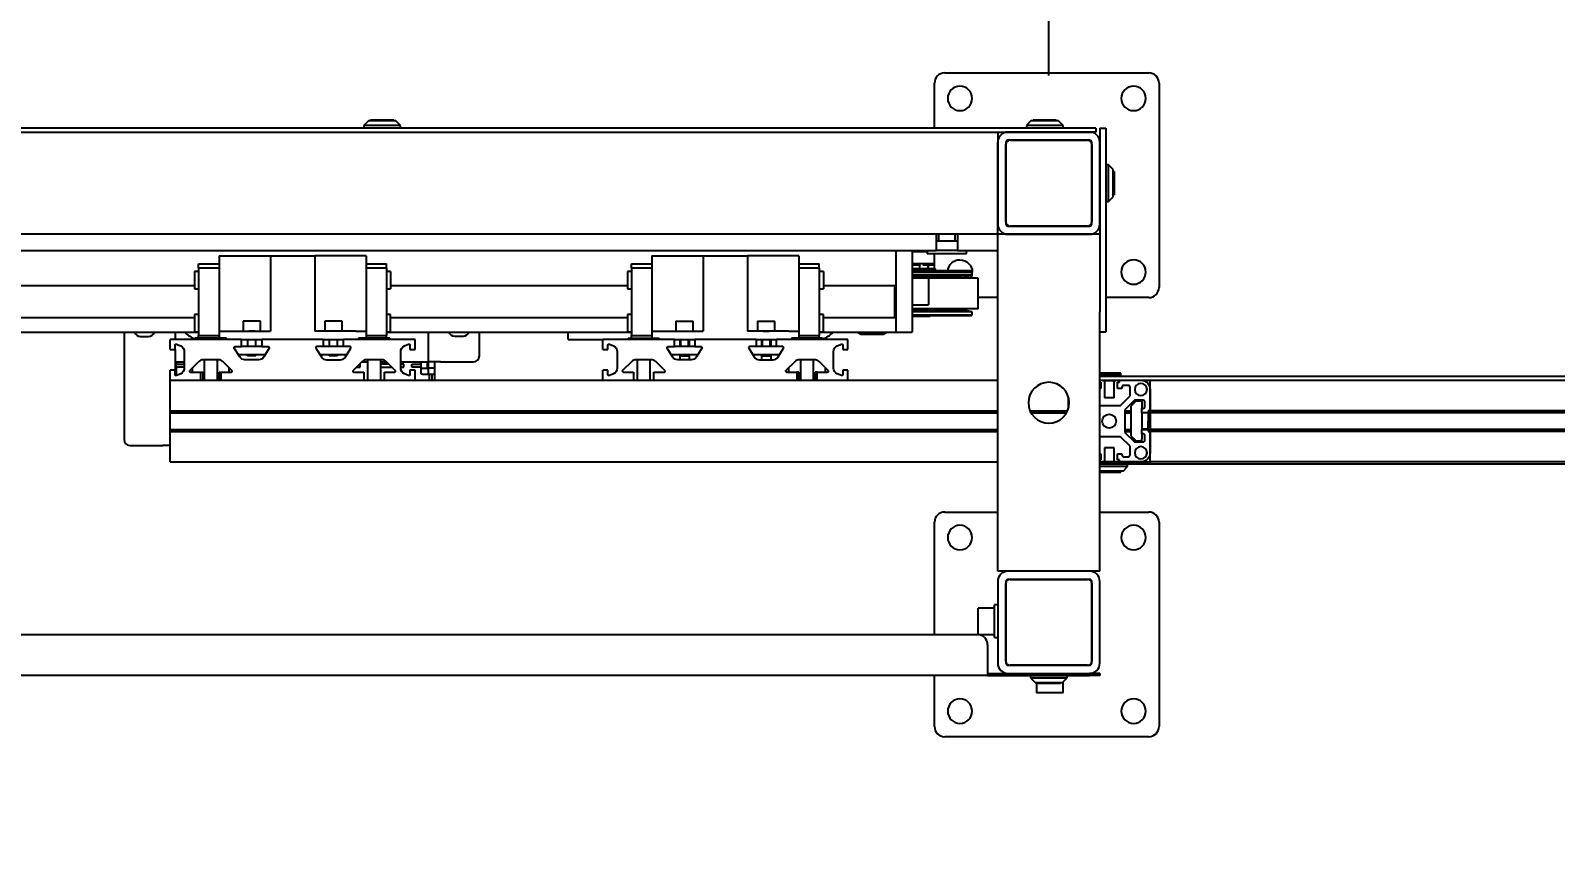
# Model space of a CAD drawing. Header units: millimetres. Extents: x 10462777 to 22643323, y 453826 to 1389191.
# Drawn here: x 11267773 to 11268496, y 585354 to 585741 of the extents above; entities that cross this region are included whole.
import ezdxf

# ---------------------------------------------------------------- set-up
doc = ezdxf.new("R2010")
doc.units = ezdxf.units.MM
doc.header["$LTSCALE"] = 200
doc.header["$MEASUREMENT"] = 0
doc.header["$PDMODE"] = 35
doc.header["$PDSIZE"] = -5
doc.linetypes.add('CENTER', pattern=[2, 1.25, -0.25, 0.25, -0.25])
doc.linetypes.add('HIDDEN_KS1', pattern=[0.26, 0.18, -0.08])
doc.layers.get('DEFPOINTS').update_dxf_attribs({"linetype": 'CONTINUOUS'})
doc.layers.add('1', color=1, linetype='CENTER')
doc.layers.add('3', color=3, linetype='HIDDEN_KS1')
doc.layers.add('LAYOUT', color=8, linetype='CONTINUOUS', lineweight=25)
doc.styles.add('iso-1', font='isocp.shx')
doc.styles.get("Standard").update_dxf_attribs({"font": 'SYMBOL'})
doc.dimstyles.get("Standard").update_dxf_attribs({"dimtxt": 1, "dimasz": 0.18, "dimexe": 0.18, "dimexo": 0.0625, "dimgap": 0.5, "dimtad": 1, "dimzin": 0, "dimdsep": 46, "dimtxsty": 'Standard', "dimcen": 0.09, "dimadec": 0, "dimazin": 0, "dimtfac": 1, "dimtofl": 0, "dimtmove": 2, "dimatfit": 3, "dimfxl": 1, "dimtolj": 1, "dimtzin": 0, "dimarcsym": 0})

# ---------------------------------------------------------------- blocks, each defined once
blk = doc.blocks.new('*D402')
at = {"layer": '1', "color": 152, "linetype": 'Continuous', "lineweight": -2, "transparency": 16777216}
for p, q in [((11266367.48, 585729.3), (11266367.48, 586115.66)), ((11268255.86, 585719.6), (11268255.86, 586115.66))]:
    blk.add_line(p, q, dxfattribs=at)
at = {"layer": '1', "color": 27, "linetype": 'Continuous', "lineweight": -2, "transparency": 16777216}
blk.add_line((11266398.22, 586084.92), (11268225.11, 586084.92), dxfattribs=at)
at = {"layer": '1', "color": 27, "linetype": 'Continuous', "transparency": 16777216}
for points in [[(11266398.22, 586090.04), (11266398.22, 586079.79), (11266367.48, 586084.92)], [(11268225.11, 586090.04), (11268225.11, 586079.79), (11268255.86, 586084.92)]]:
    blk.add_solid(points, dxfattribs=at)
at = {"layer": 'DEFPOINTS', "color": 0, "linetype": 'Continuous', "transparency": 16777216}
for p in [(11268255.86, 586084.92), (11266367.48, 585713.93), (11268255.86, 585704.23)]:
    blk.add_point(p, dxfattribs=at)
at = {"layer": '1', "color": 23, "linetype": 'Continuous', "lineweight": -3, "transparency": 16777216, "insert": (11267311.67, 586118.81), "char_height": 33.894, "attachment_point": 5, "style": 'iso-1'}
blk.add_mtext('\\A1;\\C23;1950', dxfattribs=at)
blk = doc.blocks.new('*D403')
at = {"layer": '1', "color": 152, "linetype": 'Continuous', "lineweight": -2, "transparency": 16777216}
for p, q in [((11267625.43, 585751.56), (11267625.43, 585956.41)), ((11268255.86, 585719.6), (11268255.86, 585956.41))]:
    blk.add_line(p, q, dxfattribs=at)
at = {"layer": '1', "color": 27, "linetype": 'Continuous', "lineweight": -2, "transparency": 16777216}
blk.add_line((11267656.18, 585925.66), (11268225.11, 585925.66), dxfattribs=at)
at = {"layer": '1', "color": 27, "linetype": 'Continuous', "transparency": 16777216}
for points in [[(11267656.18, 585930.79), (11267656.18, 585920.54), (11267625.43, 585925.66)], [(11268225.11, 585930.79), (11268225.11, 585920.54), (11268255.86, 585925.66)]]:
    blk.add_solid(points, dxfattribs=at)
at = {"layer": 'DEFPOINTS', "color": 0, "linetype": 'Continuous', "transparency": 16777216}
for p in [(11268255.86, 585925.66), (11267625.43, 585736.18), (11268255.86, 585704.23)]:
    blk.add_point(p, dxfattribs=at)
at = {"layer": '1', "color": 23, "linetype": 'Continuous', "lineweight": -3, "transparency": 16777216, "insert": (11267940.64, 585959.56), "char_height": 33.894, "attachment_point": 5, "style": 'iso-1'}
blk.add_mtext('\\A1;\\C23;651', dxfattribs=at)
blk = doc.blocks.new('*D404')
at = {"layer": '1', "color": 152, "linetype": 'Continuous', "lineweight": -2, "transparency": 16777216}
for p, q in [((11268255.86, 585719.6), (11268255.86, 586115.66)), ((11269490.57, 585081.9), (11269490.57, 586115.66))]:
    blk.add_line(p, q, dxfattribs=at)
at = {"layer": '1', "color": 27, "linetype": 'Continuous', "lineweight": -2, "transparency": 16777216}
blk.add_line((11268286.6, 586084.92), (11269459.82, 586084.92), dxfattribs=at)
at = {"layer": '1', "color": 27, "linetype": 'Continuous', "transparency": 16777216}
for points in [[(11268286.6, 586090.04), (11268286.6, 586079.79), (11268255.86, 586084.92)], [(11269459.82, 586090.04), (11269459.82, 586079.79), (11269490.57, 586084.92)]]:
    blk.add_solid(points, dxfattribs=at)
at = {"layer": 'DEFPOINTS', "color": 0, "linetype": 'Continuous', "transparency": 16777216}
for p in [(11269490.57, 586084.92), (11268255.86, 585704.23), (11269490.57, 585066.53)]:
    blk.add_point(p, dxfattribs=at)
at = {"layer": '1', "color": 23, "linetype": 'Continuous', "lineweight": -3, "transparency": 16777216, "insert": (11268873.21, 586118.81), "char_height": 33.894, "attachment_point": 5, "style": 'iso-1'}
blk.add_mtext('\\A1;\\C23;1275', dxfattribs=at)
blk = doc.blocks.new('r710ic')
at = {"layer": 'LAYOUT', "color": 3}
blk.add_circle((272041.37, 104232.63), 2050.12, dxfattribs=at)

msp = doc.modelspace()

# ---------------------------------------------------------------- linework, layer by layer
at = {"layer": '3', "color": 252, "linetype": 'Continuous'}
for p, q in [((11268206.46934, 585720.80918), (11268303.30941, 585720.80918)), ((11268201.62733, 585694.66236), (11268201.62733, 585715.96717)), ((11268308.15141, 585715.96717), (11268308.15141, 585619.1271)), ((11268276.19419, 585694.66236), (11267627.36569, 585694.66236)), ((11268278.13099, 585694.66236), (11268276.19419, 585694.66236)), ((11268278.13099, 585694.66236), (11268278.13099, 585692.72555)), ((11268280.06779, 585694.66236), (11268282.97299, 585694.66236)), ((11268280.06779, 585694.66236), (11268280.06779, 585684.97835)), ((11268282.97299, 585694.66236), (11268282.97299, 585684.97835)), ((11267627.36569, 585692.72555), (11268276.19419, 585692.72555)), ((11268231.64776, 585692.72555), (11268231.64776, 585687.88355)), ((11268231.64776, 585687.88355), (11268231.64776, 585649.14752)), ((11268231.64776, 585649.14752), (11268231.64776, 585687.88355)), ((11268235.52136, 585687.88355), (11268235.52136, 585649.14752)), ((11268275.22579, 585692.72555), (11268236.48976, 585692.72555)), ((11268275.22579, 585688.85195), (11268236.48976, 585688.85195)), ((11268237.45816, 585688.85195), (11268274.25739, 585688.85195)), ((11268278.13099, 585692.72555), (11268276.19419, 585692.72555)), ((11268276.19419, 585649.14752), (11268276.19419, 585687.88355)), ((11268280.06779, 585649.14752), (11268280.06779, 585687.88355)), ((11268235.52136, 585650.11592), (11268235.52136, 585686.91515)), ((11268276.19419, 585686.91515), (11268276.19419, 585650.11592)), ((11268280.06779, 585684.97835), (11268280.06779, 585607.50629)), ((11268282.97299, 585684.97835), (11268282.97299, 585607.50629)), ((11268231.64776, 585644.30552), (11266391.68634, 585644.30552)), ((11268202.35363, 585644.30552), (11268202.35363, 585636.55831)), ((11268212.52184, 585644.30552), (11268212.52184, 585636.55831)), ((11268231.64776, 585644.30552), (11268231.64776, 585649.14752)), ((11268231.64776, 585484.51939), (11268231.64776, 585644.30552)), ((11268236.48976, 585644.30552), (11268231.64776, 585644.30552)), ((11268236.48976, 585648.17912), (11268275.22579, 585648.17912)), ((11268236.48976, 585644.30552), (11268275.22579, 585644.30552)), ((11268275.22579, 585644.30552), (11268236.48976, 585644.30552)), ((11268274.25739, 585648.17912), (11268237.45816, 585648.17912)), ((11268280.06779, 585644.30552), (11268275.22579, 585644.30552)), ((11267583.06136, 585636.55831), (11268202.35363, 585636.55831)), ((11268183.22772, 585636.55831), (11268183.22772, 585619.34801)), ((11268183.22772, 585636.55831), (11268183.22772, 585619.84949)), ((11268190.97492, 585636.55831), (11268190.97492, 585597.82228)), ((11268212.52184, 585636.55831), (11268231.64793, 585636.55831)), ((11268190.97489, 585629.77951), (11268194.5917, 585629.77951)), ((11268190.97507, 585636.07411), (11268196.24909, 585636.07411)), ((11268196.24909, 585630.26371), (11268190.97507, 585630.26371)), ((11268194.59086, 585629.77951), (11268194.59086, 585627.8427)), ((11268196.06442, 585629.77951), (11268201.14313, 585629.77951)), ((11268196.24909, 585636.07411), (11268198.13214, 585636.07411)), ((11268201.62733, 585630.26371), (11268196.24909, 585630.26371)), ((11268198.68936, 585627.8427), (11268198.68936, 585629.77951)), ((11268198.72213, 585627.8427), (11268198.72213, 585629.77951)), ((11268201.14313, 585629.77951), (11268201.62733, 585630.26371)), ((11268201.62733, 585630.26371), (11268201.62733, 585635.01852)), ((11268201.62733, 585627.84422), (11268201.62733, 585630.26522)), ((11268219.05855, 585626.8743), (11268190.9753, 585626.8743)), ((11268202.11153, 585627.8427), (11268190.97537, 585627.8427)), ((11268190.97594, 585626.3901), (11268219.54275, 585626.3901)), ((11268219.54275, 585624.9375), (11268190.97594, 585624.9375)), ((11268214.70074, 585623.9691), (11268190.9761, 585623.9691)), ((11268222.35109, 585623.4849), (11268198.72339, 585623.4849)), ((11268202.11153, 585626.87422), (11268202.11153, 585627.8427)), ((11268214.70074, 585623.9691), (11268219.54275, 585624.9375)), ((11268214.70074, 585623.48466), (11268214.70074, 585623.9691)), ((11268219.54275, 585626.3901), (11268219.05855, 585626.8743)), ((11268219.54275, 585624.9375), (11268219.54275, 585626.3901)), ((11268222.35109, 585608.95889), (11268222.35109, 585623.4849)), ((11267850.65469, 585619.84949), (11266633.78653, 585619.84949)), ((11268055.95565, 585619.84949), (11267943.62116, 585619.84949)), ((11268183.22772, 585619.84949), (11268148.92212, 585619.84949)), ((11268182.74352, 585619.84945), (11268182.74352, 585604.84713)), ((11268183.22772, 585619.6113), (11268182.98952, 585619.84949)), ((11268183.22772, 585619.3482), (11268183.22772, 585605.34838)), ((11268222.35109, 585608.95889), (11268190.97498, 585608.95889)), ((11268214.70074, 585608.47469), (11268190.9761, 585608.47469)), ((11268214.70074, 585608.47469), (11268214.70074, 585608.95889)), ((11268219.54275, 585607.50629), (11268214.70074, 585608.47469)), ((11268231.64776, 585614.28509), (11268222.35111, 585614.28509)), ((11268303.30941, 585614.28509), (11268282.97148, 585614.28509)), ((11266633.78653, 585604.84709), (11267850.65469, 585604.84709)), ((11267943.62116, 585604.84709), (11268055.95565, 585604.84709)), ((11268148.92212, 585604.84709), (11268183.22772, 585604.84709)), ((11268183.22772, 585605.08529), (11268182.98952, 585604.84709)), ((11268183.22772, 585605.34857), (11268183.22772, 585597.82228)), ((11268183.22772, 585604.84709), (11268183.22772, 585597.82228)), ((11268219.05855, 585605.56949), (11268190.9753, 585605.56949)), ((11268219.54275, 585607.50629), (11268190.97594, 585607.50629)), ((11268190.97594, 585606.05369), (11268219.54275, 585606.05369)), ((11268219.05855, 585605.56949), (11268219.54275, 585606.05369)), ((11268219.54275, 585606.05369), (11268219.54275, 585607.50629)), ((11268280.06779, 585597.82228), (11268280.06779, 585607.50629)), ((11268282.97299, 585607.50629), (11268282.97299, 585597.82228)), ((11266633.78653, 585597.82228), (11267852.59149, 585597.82228)), ((11267839.05196, 585589.59087), (11267839.05196, 585594.43288)), ((11267872.94599, 585594.43288), (11267839.05196, 585594.43288)), ((11267872.94599, 585591.04348), (11267872.94599, 585594.43288)), ((11267911.68202, 585594.43288), (11267882.63, 585594.43288)), ((11267882.63, 585594.43288), (11267882.63, 585591.04348)), ((11267911.68202, 585594.43288), (11267911.68202, 585591.04348)), ((11267955.26005, 585594.43288), (11267921.36602, 585594.43288)), ((11267921.36602, 585591.04348), (11267921.36602, 585594.43288)), ((11267941.68436, 585597.82228), (11268057.89245, 585597.82228)), ((11267955.26005, 585589.59087), (11267955.26005, 585594.43288)), ((11268027.89011, 585594.43289), (11268027.89011, 585597.82229)), ((11268027.89011, 585594.43289), (11268044.35292, 585594.43289)), ((11268044.35292, 585589.59087), (11268044.35292, 585594.43288)), ((11268078.24695, 585594.43288), (11268044.35292, 585594.43288)), ((11268078.24695, 585591.04348), (11268078.24695, 585594.43288)), ((11268116.98298, 585594.43288), (11268087.93095, 585594.43288)), ((11268087.93095, 585594.43288), (11268087.93095, 585591.04348)), ((11268116.98298, 585594.43288), (11268116.98298, 585591.04348)), ((11268160.56101, 585594.43288), (11268126.66698, 585594.43288)), ((11268126.66698, 585591.04348), (11268126.66698, 585594.43288)), ((11268146.98532, 585597.82228), (11268183.22772, 585597.82228)), ((11268160.56101, 585589.59087), (11268160.56101, 585594.43288)), ((11268165.08753, 585597.82231), (11268166.76491, 585596.85388)), ((11268166.76491, 585597.82308), (11268166.76491, 585596.85388)), ((11268166.76491, 585596.85388), (11268177.41731, 585596.85388)), ((11268177.41731, 585596.85388), (11268179.09469, 585597.82231)), ((11268177.41731, 585596.85388), (11268177.41731, 585597.82186)), ((11268183.22772, 585597.82228), (11268190.97492, 585597.82228)), ((11268280.06779, 585484.51939), (11268280.06779, 585599.1185)), ((11268282.97299, 585597.82228), (11268280.06779, 585597.82228)), ((11267839.05196, 585589.59087), (11267841.47296, 585589.59087)), ((11267841.47296, 585589.59087), (11267841.47296, 585591.75101)), ((11267842.15382, 585592.19348), (11267844.10548, 585591.32607)), ((11267845.83077, 585588.67126), (11267845.83077, 585580.82648)), ((11267872.09516, 585586.13146), (11267869.52652, 585590.30551)), ((11267869.93889, 585591.04348), (11267872.94599, 585591.04348)), ((11267884.11961, 585587.16987), (11267871.45638, 585587.16987)), ((11267882.62978, 585591.04348), (11267872.9462, 585591.04348)), ((11267882.63, 585591.04348), (11267885.63709, 585591.04348)), ((11267886.04946, 585590.30551), (11267883.48082, 585586.13146)), ((11267908.26255, 585590.30551), (11267910.83119, 585586.13146)), ((11267911.68202, 585591.04348), (11267908.67492, 585591.04348)), ((11267922.85564, 585587.16987), (11267910.19241, 585587.16987)), ((11267921.36581, 585591.04348), (11267911.68223, 585591.04348)), ((11267924.37312, 585591.04348), (11267921.36602, 585591.04348)), ((11267922.21685, 585586.13146), (11267924.78549, 585590.30551)), ((11267948.48125, 585580.82648), (11267948.48125, 585588.67126)), ((11267950.20653, 585591.32607), (11267952.1582, 585592.19348)), ((11267952.83905, 585591.75101), (11267952.83905, 585589.59087)), ((11267952.83905, 585589.59087), (11267955.26005, 585589.59087)), ((11268044.35292, 585589.59087), (11268046.77392, 585589.59087)), ((11268046.77392, 585589.59087), (11268046.77392, 585591.75101)), ((11268047.45477, 585592.19348), (11268049.40644, 585591.32607)), ((11268051.13172, 585588.67126), (11268051.13172, 585580.82648)), ((11268077.39612, 585586.13146), (11268074.82748, 585590.30551)), ((11268075.23985, 585591.04348), (11268078.24695, 585591.04348)), ((11268089.42056, 585587.16987), (11268076.75733, 585587.16987)), ((11268087.93074, 585591.04348), (11268078.24716, 585591.04348)), ((11268087.93095, 585591.04348), (11268090.93805, 585591.04348)), ((11268091.35042, 585590.30551), (11268088.78178, 585586.13146)), ((11268113.56351, 585590.30551), (11268116.13215, 585586.13146)), ((11268116.98298, 585591.04348), (11268113.97588, 585591.04348)), ((11268128.15659, 585587.16987), (11268115.49336, 585587.16987)), ((11268126.66677, 585591.04348), (11268116.98319, 585591.04348)), ((11268129.67408, 585591.04348), (11268126.66698, 585591.04348)), ((11268127.51781, 585586.13146), (11268130.08645, 585590.30551)), ((11268153.7822, 585580.82648), (11268153.7822, 585588.67126)), ((11268155.50749, 585591.32607), (11268157.45915, 585592.19348)), ((11268158.14001, 585591.75101), (11268158.14001, 585589.59087)), ((11268158.14001, 585589.59087), (11268160.56101, 585589.59087)), ((11267841.47296, 585579.90687), (11267839.05196, 585579.90687)), ((11267839.05196, 585575.06486), (11267839.05196, 585579.90687)), ((11267841.47296, 585577.74673), (11267841.47296, 585579.90687)), ((11267852.73455, 585583.9381), (11267848.40041, 585579.77174)), ((11267848.73597, 585578.93847), (11267853.57797, 585578.93847)), ((11267849.70437, 585578.93847), (11267849.70437, 585581.02519)), ((11267853.5779, 585578.93847), (11267854.54637, 585578.93847)), ((11267853.57797, 585578.93847), (11267853.57797, 585575.06486)), ((11267854.54637, 585578.93847), (11267854.54637, 585575.35538)), ((11267862.09206, 585584.74887), (11267854.7479, 585584.74887)), ((11267862.29358, 585575.35538), (11267862.29358, 585578.93847)), ((11267862.29358, 585578.93847), (11267863.26198, 585578.93847)), ((11267863.26198, 585575.06486), (11267863.26198, 585578.93847)), ((11267863.26198, 585578.93847), (11267868.10398, 585578.93847)), ((11267868.43954, 585579.77174), (11267864.10541, 585583.9381)), ((11267867.13558, 585578.93847), (11267867.13558, 585581.02519)), ((11267881.00658, 585584.74887), (11267874.5694, 585584.74887)), ((11267913.30543, 585584.74887), (11267919.74261, 585584.74887)), ((11267930.20661, 585583.9381), (11267925.87247, 585579.77174)), ((11267926.20803, 585578.93847), (11267931.05003, 585578.93847)), ((11267931.05003, 585578.93847), (11267931.05003, 585575.06486)), ((11267939.56412, 585584.74887), (11267932.21996, 585584.74887)), ((11267940.73404, 585578.93847), (11267945.57604, 585578.93847)), ((11267940.73404, 585575.06486), (11267940.73404, 585578.93847)), ((11267945.9116, 585579.77174), (11267941.57747, 585583.9381)), ((11267955.26005, 585579.90687), (11267952.83905, 585579.90687)), ((11267952.83905, 585579.90687), (11267952.83905, 585577.74673)), ((11267955.26005, 585575.06486), (11267955.26005, 585579.90687)), ((11268046.77392, 585579.90687), (11268044.35292, 585579.90687)), ((11268044.35292, 585575.06486), (11268044.35292, 585579.90687)), ((11268046.77392, 585577.74673), (11268046.77392, 585579.90687)), ((11268058.03551, 585583.9381), (11268053.70137, 585579.77174)), ((11268054.03693, 585578.93847), (11268058.87893, 585578.93847)), ((11268058.87893, 585578.93847), (11268058.87893, 585575.06486)), ((11268067.39301, 585584.74887), (11268060.04885, 585584.74887)), ((11268068.56294, 585575.06486), (11268068.56294, 585578.93847)), ((11268068.56294, 585578.93847), (11268073.40494, 585578.93847)), ((11268073.7405, 585579.77174), (11268069.40636, 585583.9381)), ((11268086.30754, 585584.74887), (11268079.87036, 585584.74887)), ((11268118.60639, 585584.74887), (11268125.04357, 585584.74887)), ((11268135.50756, 585583.9381), (11268131.17343, 585579.77174)), ((11268131.50899, 585578.93847), (11268136.35099, 585578.93847)), ((11268132.47739, 585578.93847), (11268132.47739, 585581.02519)), ((11268136.35099, 585578.93847), (11268136.35099, 585575.06486)), ((11268137.31939, 585578.93847), (11268136.35099, 585578.93847)), ((11268137.31939, 585575.35538), (11268137.31939, 585578.93847)), ((11268144.86507, 585584.74887), (11268137.52091, 585584.74887)), ((11268145.0666, 585578.93847), (11268145.0666, 585575.35538)), ((11268146.03507, 585578.93847), (11268145.0666, 585578.93847)), ((11268146.035, 585578.93847), (11268150.877, 585578.93847)), ((11268146.035, 585575.06486), (11268146.035, 585578.93847)), ((11268151.21256, 585579.77174), (11268146.87842, 585583.9381)), ((11268149.9086, 585578.93847), (11268149.9086, 585581.02519)), ((11268160.56101, 585579.90687), (11268158.14001, 585579.90687)), ((11268158.14001, 585579.90687), (11268158.14001, 585577.74673)), ((11268160.56101, 585575.06486), (11268160.56101, 585579.90687)), ((11267839.05196, 585575.06486), (11268231.67098, 585575.06486)), ((11267839.05196, 585560.63569), (11267839.05196, 585575.06486)), ((11267839.05196, 585575.06486), (11267853.57797, 585575.06486)), ((11267844.10548, 585578.17167), (11267842.15382, 585577.30427)), ((11267854.54637, 585575.35538), (11267855.28902, 585575.35538)), ((11267861.55094, 585575.35538), (11267862.29358, 585575.35538)), ((11267863.26198, 585575.06486), (11267931.05003, 585575.06486)), ((11267940.73404, 585575.06486), (11267955.26005, 585575.06486)), ((11267952.1582, 585577.30427), (11267950.20653, 585578.17167)), ((11268044.35292, 585575.06486), (11268058.87893, 585575.06486)), ((11268049.40644, 585578.17167), (11268047.45477, 585577.30427)), ((11268068.56294, 585575.06486), (11268136.35099, 585575.06486)), ((11268137.31939, 585575.35538), (11268138.06203, 585575.35538)), ((11268144.32395, 585575.35538), (11268145.0666, 585575.35538)), ((11268146.035, 585575.06486), (11268160.56101, 585575.06486)), ((11268157.45915, 585577.30427), (11268155.50749, 585578.17167)), ((11268280.06779, 585574.09646), (11268280.54586, 585574.09646)), ((11268280.07522, 585577.00166), (11269444.66039, 585577.00166)), ((11268280.07522, 585575.06486), (11269444.66039, 585575.06486)), ((11268280.54586, 585574.09646), (11268280.54586, 585571.19126)), ((11268288.48675, 585574.09646), (11268289.45515, 585574.09646)), ((11268288.48675, 585571.19126), (11268288.48675, 585574.09646)), ((11268289.45515, 585574.09646), (11268289.45515, 585575.06486)), ((11268289.45515, 585575.06486), (11268299.52652, 585575.06486)), ((11268290.50839, 585571.67546), (11268290.50839, 585571.19126)), ((11268293.4136, 585572.64386), (11268291.47679, 585572.64386)), ((11268294.382, 585567.61683), (11268294.382, 585571.67546)), ((11268303.88432, 585570.70706), (11268303.88432, 585575.06486)), ((11268265.14829, 585561.68012), (11268265.14829, 585567.14479)), ((11268280.54586, 585571.19126), (11268280.06777, 585571.19126)), ((11268290.50839, 585571.19126), (11268288.48675, 585571.19126)), ((11268289.9187, 585563.15353), (11268294.382, 585567.61683)), ((11268296.43628, 585565.56254), (11268291.97299, 585561.09925)), ((11268297.10551, 585565.13876), (11268294.68451, 585562.71775)), ((11268300.49492, 585565.56254), (11268296.43628, 585565.56254)), ((11268300.01072, 585565.13876), (11268297.10551, 585565.13876)), ((11268300.01072, 585565.13876), (11268300.01072, 585561.68892)), ((11268301.46332, 585562.65734), (11268301.46332, 585564.59414)), ((11268303.88432, 585560.63569), (11268303.88432, 585570.70706)), ((11268303.88432, 585570.70706), (11268303.88432, 585560.63569)), ((11267839.05196, 585559.66729), (11267839.05196, 585560.63569)), ((11267839.05196, 585560.63569), (11268231.67098, 585560.63569)), ((11267839.05196, 585559.66729), (11268231.67098, 585559.66729)), ((11267839.05196, 585551.72643), (11267839.05196, 585559.66727)), ((11268246.94235, 585560.63569), (11268264.78756, 585560.63569)), ((11268247.43261, 585559.66729), (11268264.32182, 585559.66729)), ((11268280.06794, 585563.15353), (11268289.9187, 585563.15353)), ((11268291.97299, 585561.09925), (11268291.97299, 585550.29445)), ((11268291.99659, 585560.63569), (11268294.69298, 585560.63569)), ((11268291.99659, 585559.66729), (11268294.69298, 585559.66729)), ((11268294.68451, 585562.71775), (11268294.68451, 585548.67594)), ((11268300.01072, 585561.68894), (11268300.49492, 585561.68894)), ((11268300.01072, 585559.66729), (11268300.01072, 585561.68894)), ((11268302.91592, 585559.66729), (11268300.01072, 585559.66729)), ((11268300.01072, 585559.66728), (11268300.01072, 585551.72655)), ((11268300.01072, 585559.57045), (11268300.01072, 585555.69685)), ((11268302.91592, 585559.57045), (11268300.01072, 585559.57045)), ((11268302.91592, 585560.63569), (11268302.91592, 585559.66729)), ((11268303.88432, 585560.63569), (11268302.91592, 585560.63569)), ((11268302.91592, 585559.57045), (11268302.91592, 585555.69685)), ((11268303.88439, 585558.60205), (11268302.91592, 585558.60205)), ((11268302.91592, 585558.60205), (11268302.91592, 585552.79165)), ((11268302.91592, 585558.00794), (11268303.88439, 585558.00794)), ((11268302.92923, 585559.66729), (11268303.88523, 585559.66729)), ((11268303.88432, 585560.63569), (11268303.88432, 585559.66729)), ((11269407.86117, 585560.63569), (11268303.88432, 585560.63569)), ((11269407.86117, 585559.66729), (11268303.88432, 585559.66729)), ((11268303.88432, 585559.66727), (11268303.88432, 585551.72642)), ((11267839.05196, 585551.72641), (11268231.67098, 585551.72641)), ((11267839.05196, 585550.758), (11267839.05196, 585551.72641)), ((11267839.05196, 585550.758), (11268231.67098, 585550.758)), ((11267839.05196, 585536.32883), (11267839.05196, 585550.758)), ((11268291.97299, 585550.29445), (11268296.43628, 585545.83116)), ((11268291.99659, 585551.72641), (11268294.69298, 585551.72641)), ((11268291.99659, 585550.758), (11268294.69298, 585550.758)), ((11268302.91592, 585551.82325), (11268300.01072, 585551.82325)), ((11268300.01072, 585551.72641), (11268302.91592, 585551.72641)), ((11268300.01072, 585549.70476), (11268300.01072, 585551.72641)), ((11268302.91592, 585551.82325), (11268302.91592, 585555.69685)), ((11268302.91592, 585553.38576), (11268303.88439, 585553.38576)), ((11268302.91592, 585552.79165), (11268303.88439, 585552.79165)), ((11268302.91592, 585551.72641), (11268302.91592, 585550.758)), ((11268302.91592, 585550.758), (11268303.88432, 585550.758)), ((11268302.92923, 585551.72641), (11268303.88523, 585551.72641)), ((11269407.86117, 585551.72641), (11268303.88432, 585551.72641)), ((11268303.88432, 585551.72641), (11268303.88432, 585550.758)), ((11268303.88432, 585540.68664), (11268303.88432, 585550.758)), ((11269407.86117, 585550.758), (11268303.88432, 585550.758)), ((11268303.88432, 585550.758), (11268303.88432, 585540.68664)), ((11268289.9187, 585548.24016), (11268280.06794, 585548.24016)), ((11268294.382, 585543.77687), (11268289.9187, 585548.24016)), ((11268294.382, 585539.71824), (11268294.382, 585543.77687)), ((11268294.68451, 585548.67594), (11268296.13711, 585547.22334)), ((11268297.10551, 585546.25494), (11268296.13711, 585547.22334)), ((11268296.43628, 585545.83116), (11268300.49492, 585545.83116)), ((11268300.01072, 585546.25494), (11268297.10551, 585546.25494)), ((11268300.01072, 585549.70491), (11268300.01072, 585547.22334)), ((11268300.49492, 585549.70476), (11268300.01072, 585549.70476)), ((11268300.01072, 585546.25494), (11268300.01072, 585547.22334)), ((11268301.46332, 585546.79956), (11268301.46332, 585548.73636)), ((11267839.05196, 585536.32883), (11268231.67098, 585536.32883)), ((11268293.23191, 585536.32496), (11268280.06771, 585536.32496)), ((11268293.23191, 585535.84076), (11268280.06771, 585535.84076)), ((11268280.06777, 585540.20244), (11268280.54586, 585540.20244)), ((11268280.54586, 585537.29723), (11268280.06779, 585537.29723)), ((11268303.88432, 585535.82898), (11268280.06832, 585535.82898)), ((11269446.59719, 585535.35656), (11268280.08254, 585535.35656)), ((11268280.08345, 585536.32883), (11268282.21605, 585536.32883)), ((11268280.54586, 585540.20244), (11268280.54586, 585537.29723)), ((11268286.84894, 585536.32883), (11268289.47179, 585536.32883)), ((11268288.48675, 585540.20244), (11268290.50839, 585540.20244)), ((11268288.48675, 585537.29723), (11268288.48675, 585540.20244)), ((11268289.45515, 585537.29723), (11268288.48675, 585537.29723)), ((11268289.45515, 585536.32883), (11268289.45515, 585537.29723)), ((11268299.52652, 585536.32883), (11268289.45515, 585536.32883)), ((11268290.50839, 585540.20244), (11268290.50839, 585539.71824)), ((11268291.47679, 585538.74984), (11268293.4136, 585538.74984)), ((11268293.23191, 585536.32496), (11268302.91592, 585536.32496)), ((11268299.54649, 585536.32883), (11268303.88523, 585536.32883)), ((11268302.91592, 585536.32496), (11268302.91592, 585535.84264)), ((11268303.88432, 585536.32883), (11268303.88432, 585540.68664)), ((11269407.86117, 585536.32883), (11268303.88432, 585536.32883)), ((11268303.88432, 585536.32883), (11268303.88432, 585535.82898)), ((11268201.62733, 585454.49897), (11268201.62733, 585507.76101)), ((11268206.46934, 585512.60302), (11268231.64927, 585512.60302)), ((11268280.06779, 585512.60302), (11268303.30941, 585512.60302)), ((11268308.15141, 585507.76101), (11268308.15141, 585410.92094)), ((11268236.48976, 585484.51939), (11268231.64776, 585484.51939)), ((11268231.64776, 585479.67739), (11268231.64776, 585440.94136)), ((11268235.52136, 585479.67739), (11268235.52136, 585440.94136)), ((11268235.52136, 585441.90976), (11268235.52136, 585478.70899)), ((11268275.22579, 585484.51939), (11268236.48976, 585484.51939)), ((11268275.22579, 585484.51939), (11268236.48976, 585484.51939)), ((11268275.22579, 585480.64579), (11268236.48976, 585480.64579)), ((11268237.45816, 585480.64579), (11268274.25739, 585480.64579)), ((11268280.06779, 585484.51939), (11268275.22579, 585484.51939)), ((11268276.19419, 585440.94136), (11268276.19419, 585479.67739)), ((11268276.19419, 585478.70899), (11268276.19419, 585441.90976)), ((11268280.06779, 585440.94136), (11268280.06779, 585479.67739)), ((11266401.37035, 585454.49897), (11268221.96375, 585454.49897)), ((11268226.80575, 585449.65697), (11268226.80575, 585439.00456)), ((11268226.80575, 585435.13096), (11266396.52835, 585435.13096)), ((11268201.62733, 585410.92094), (11268201.62733, 585435.13247)), ((11268226.80575, 585439.00456), (11268226.80575, 585435.13096)), ((11268226.80575, 585436.09936), (11268236.49052, 585436.09936)), ((11268226.80575, 585435.13096), (11268275.22579, 585435.13096)), ((11268236.48976, 585439.97296), (11268275.22579, 585439.97296)), ((11268236.48976, 585436.09936), (11268275.22579, 585436.09936)), ((11268274.25739, 585439.97296), (11268237.45816, 585439.97296)), ((11268280.06779, 585436.09936), (11268275.22579, 585436.09936)), ((11268280.06779, 585435.13096), (11268275.22579, 585435.13096)), ((11268280.06779, 585436.09936), (11268280.06779, 585435.13096)), ((11268303.30941, 585406.07893), (11268206.46934, 585406.07893))]:
    msp.add_line(p, q, dxfattribs=at)
at = {"layer": '3', "color": 60, "linetype": 'Continuous'}
for p, q in [((11267933.13823, 585698.05176), (11267930.95932, 585695.87286)), ((11267930.95932, 585695.87286), (11267930.95932, 585694.66236)), ((11267939.67493, 585695.87286), (11267930.95932, 585695.87286)), ((11267939.67493, 585698.05176), (11267933.13823, 585698.05176)), ((11267934.1841, 585698.55533), (11267934.1841, 585698.05175)), ((11267934.1841, 585698.55533), (11267945.16576, 585698.55533)), ((11267946.21164, 585698.05176), (11267939.67493, 585698.05176)), ((11267948.39054, 585695.87286), (11267939.67493, 585695.87286)), ((11267945.16576, 585698.05175), (11267945.16576, 585698.55533)), ((11267948.39054, 585695.87286), (11267946.21164, 585698.05176)), ((11267948.39054, 585694.66236), (11267948.39054, 585695.87286)), ((11268247.38427, 585698.05176), (11268245.20537, 585695.87286)), ((11268245.20537, 585695.87286), (11268245.20537, 585694.66236)), ((11268253.92097, 585695.87286), (11268245.20537, 585695.87286)), ((11268253.92097, 585698.05176), (11268247.38427, 585698.05176)), ((11268248.43014, 585698.55533), (11268248.43014, 585698.05175)), ((11268248.43014, 585698.55533), (11268259.4118, 585698.55533)), ((11268260.45768, 585698.05176), (11268253.92097, 585698.05176)), ((11268262.63658, 585695.87286), (11268253.92097, 585695.87286)), ((11268259.4118, 585698.05175), (11268259.4118, 585698.55533)), ((11268262.63658, 585695.87286), (11268260.45768, 585698.05176)), ((11268262.63658, 585694.66236), (11268262.63658, 585695.87286)), ((11268284.1835, 585677.23114), (11268282.97299, 585677.23114)), ((11268286.3624, 585675.05224), (11268284.1835, 585677.23114)), ((11268284.1835, 585662.95469), (11268284.1835, 585677.23114)), ((11268286.86597, 585674.00637), (11268286.36239, 585674.00637)), ((11268286.3624, 585664.3449), (11268286.3624, 585675.05224)), ((11268286.86597, 585674.00637), (11268286.86597, 585663.0247)), ((11268282.97299, 585659.79993), (11268284.1835, 585659.79993)), ((11268284.1835, 585659.79993), (11268284.1835, 585662.95469)), ((11268284.1835, 585659.79993), (11268286.3624, 585661.97883)), ((11268286.36239, 585663.0247), (11268286.86597, 585663.0247)), ((11268286.3624, 585661.97883), (11268286.3624, 585664.3449)), ((11268203.48681, 585644.30568), (11268203.48681, 585641.02264)), ((11268211.38866, 585641.02264), (11268211.38866, 585644.30568)), ((11268198.13141, 585636.55831), (11268198.13141, 585635.01855)), ((11268202.59573, 585641.02264), (11268202.35361, 585640.78052)), ((11268212.52205, 585636.55831), (11268202.35372, 585636.55831)), ((11268205.58882, 585641.02264), (11268202.59573, 585641.02264)), ((11268212.27974, 585641.02264), (11268205.58882, 585641.02264)), ((11268212.52186, 585640.78052), (11268212.27974, 585641.02264)), ((11268216.74407, 585635.01855), (11268216.74407, 585636.55831)), ((11268216.74407, 585635.01855), (11268198.13141, 585635.01855)), ((11267852.60957, 585626.6322), (11267850.67277, 585626.6322)), ((11267850.67277, 585626.6322), (11267850.67277, 585618.4008)), ((11267943.63924, 585626.6322), (11267941.70244, 585626.6322)), ((11267943.63924, 585626.6322), (11267943.63924, 585618.4008)), ((11268057.91061, 585626.6322), (11268055.97373, 585626.6322)), ((11268055.97373, 585626.6322), (11268055.97373, 585618.4008)), ((11268148.9402, 585626.6322), (11268147.00332, 585626.6322)), ((11268148.9402, 585626.6322), (11268148.9402, 585618.4008)), ((11268198.72213, 585623.4849), (11268190.97492, 585623.4849)), ((11268198.72213, 585623.4849), (11268198.72213, 585610.89569)), ((11267850.67277, 585618.4008), (11267852.60965, 585618.4008)), ((11267941.70236, 585618.4008), (11267943.63924, 585618.4008)), ((11268055.97373, 585618.4008), (11268057.91061, 585618.4008)), ((11268147.00332, 585618.4008), (11268148.9402, 585618.4008)), ((11268190.97492, 585610.89569), (11268198.72213, 585610.89569)), ((11267852.60957, 585606.29579), (11267850.67277, 585606.29579)), ((11267850.67277, 585606.29579), (11267850.67277, 585598.06438)), ((11267873.67229, 585603.14848), (11267873.67229, 585598.30648)), ((11267879.35957, 585603.14848), (11267873.67229, 585603.14848)), ((11267881.90369, 585603.14848), (11267879.35957, 585603.14848)), ((11267881.90369, 585598.30648), (11267881.90369, 585603.14848)), ((11267912.40832, 585603.14848), (11267912.40832, 585598.30648)), ((11267918.0956, 585603.14848), (11267912.40832, 585603.14848)), ((11267920.63972, 585603.14848), (11267918.0956, 585603.14848)), ((11267920.63972, 585598.30648), (11267920.63972, 585603.14848)), ((11267943.63924, 585606.29579), (11267941.70236, 585606.29579)), ((11267943.63924, 585598.06438), (11267943.63924, 585606.29579)), ((11268057.91053, 585606.29579), (11268055.97373, 585606.29579)), ((11268055.97373, 585606.29579), (11268055.97373, 585603.3118)), ((11268055.97373, 585603.3118), (11268055.97373, 585598.06438)), ((11268078.97325, 585603.14848), (11268078.97325, 585598.30648)), ((11268078.97325, 585603.14848), (11268087.20465, 585603.14848)), ((11268087.20465, 585598.30648), (11268087.20465, 585603.14848)), ((11268117.70928, 585603.14848), (11268117.70928, 585598.30648)), ((11268117.70928, 585603.14848), (11268125.94068, 585603.14848)), ((11268125.94068, 585598.30648), (11268125.94068, 585603.14848)), ((11268148.9402, 585606.29579), (11268147.00332, 585606.29579)), ((11268148.9402, 585598.73454), (11268148.9402, 585606.29579)), ((11268193.86694, 585605.27897), (11268190.9749, 585605.27897)), ((11268193.86694, 585605.56952), (11268193.86694, 585605.27897)), ((11268199.62934, 585605.27897), (11268193.86694, 585605.27897)), ((11268199.62934, 585605.56952), (11268199.62934, 585605.27897)), ((11267850.67277, 585598.06438), (11267852.60965, 585598.06438)), ((11267851.04076, 585595.0236), (11267851.04076, 585594.43286)), ((11267861.23772, 585595.0236), (11267851.04076, 585595.0236)), ((11267865.79919, 585595.0236), (11267861.23772, 585595.0236)), ((11267865.79919, 585594.43286), (11267865.79919, 585595.0236)), ((11267875.84223, 585594.43276), (11267875.84223, 585591.04348)), ((11267879.3592, 585598.30648), (11267876.39719, 585598.30648)), ((11267879.73375, 585591.04348), (11267879.73375, 585594.43276)), ((11267914.57826, 585594.43276), (11267914.57826, 585591.04348)), ((11267918.09523, 585598.30648), (11267915.13322, 585598.30648)), ((11267918.46978, 585591.04348), (11267918.46978, 585594.43276)), ((11267928.51282, 585595.0236), (11267928.51282, 585594.43286)), ((11267938.70978, 585595.0236), (11267928.51282, 585595.0236)), ((11267943.27125, 585595.0236), (11267938.70978, 585595.0236)), ((11267941.70244, 585598.06438), (11267943.63924, 585598.06438)), ((11267943.27125, 585594.43286), (11267943.27125, 585595.0236)), ((11268055.97373, 585598.06438), (11268057.91053, 585598.06438)), ((11268056.34172, 585595.0236), (11268056.34172, 585594.43286)), ((11268056.34172, 585595.0236), (11268071.10015, 585595.0236)), ((11268071.10015, 585594.43286), (11268071.10015, 585595.0236)), ((11268080.7778, 585594.43288), (11268080.7778, 585591.04348)), ((11268081.14319, 585594.43276), (11268081.14319, 585591.04348)), ((11268081.69808, 585598.30648), (11268084.47952, 585598.30648)), ((11268085.03471, 585591.04348), (11268085.03471, 585594.43276)), ((11268085.4001, 585591.04348), (11268085.4001, 585594.43288)), ((11268119.51383, 585594.43288), (11268119.51383, 585591.04348)), ((11268119.87922, 585594.43276), (11268119.87922, 585591.04348)), ((11268120.43411, 585598.30648), (11268123.21555, 585598.30648)), ((11268123.77074, 585591.04348), (11268123.77074, 585594.43276)), ((11268124.13613, 585591.04348), (11268124.13613, 585594.43288)), ((11268133.81378, 585595.0236), (11268133.81378, 585594.43286)), ((11268144.01074, 585595.0236), (11268133.81378, 585595.0236)), ((11268148.57221, 585595.0236), (11268144.01074, 585595.0236)), ((11268147.00332, 585598.06438), (11268148.9402, 585598.06438)), ((11268148.57221, 585594.43286), (11268148.57221, 585595.0236)), ((11268148.9402, 585598.06438), (11268148.9402, 585598.73454)), ((11267875.84223, 585587.16993), (11267875.84223, 585586.68567)), ((11267879.73375, 585586.68567), (11267875.84223, 585586.68567)), ((11267879.73375, 585586.68567), (11267879.73375, 585587.16993)), ((11267914.57826, 585587.16993), (11267914.57826, 585586.68567)), ((11267918.46978, 585586.68567), (11267914.57826, 585586.68567)), ((11267918.46978, 585586.68567), (11267918.46978, 585587.16993)), ((11268080.7778, 585587.16987), (11268080.7778, 585584.74887)), ((11268081.14319, 585587.16993), (11268081.14319, 585586.68567)), ((11268081.14319, 585586.68567), (11268081.71061, 585586.68567)), ((11268081.71061, 585586.68567), (11268085.03471, 585586.68567)), ((11268085.03471, 585586.68567), (11268085.03471, 585587.16993)), ((11268085.4001, 585584.74887), (11268085.4001, 585587.16987)), ((11268119.51383, 585587.16987), (11268119.51383, 585584.74887)), ((11268119.87922, 585587.16993), (11268119.87922, 585586.68567)), ((11268119.87922, 585586.68567), (11268120.44664, 585586.68567)), ((11268120.44664, 585586.68567), (11268123.77074, 585586.68567)), ((11268123.77074, 585586.68567), (11268123.77074, 585587.16993)), ((11268124.13613, 585584.74887), (11268124.13613, 585587.16987)), ((11267855.28894, 585584.74883), (11267855.28894, 585575.06486)), ((11267861.55102, 585575.06486), (11267861.55102, 585584.74883)), ((11267932.761, 585584.74883), (11267932.761, 585575.06486)), ((11267939.02308, 585575.06486), (11267939.02308, 585584.74883)), ((11268060.58989, 585584.74883), (11268060.58989, 585575.06524)), ((11268066.85197, 585575.06524), (11268066.85197, 585584.74883)), ((11268138.06195, 585584.74883), (11268138.06195, 585575.06524)), ((11268144.32403, 585575.06524), (11268144.32403, 585584.74883)), ((11268286.61297, 585578.42521), (11268280.06774, 585578.42521)), ((11268286.61297, 585577.40839), (11268280.06774, 585577.40839)), ((11268281.36898, 585575.06488), (11268281.6111, 585574.82276)), ((11268287.42151, 585574.82276), (11268281.6111, 585574.82276)), ((11268282.20515, 585574.82276), (11268282.20515, 585566.80441)), ((11268290.00714, 585578.42521), (11268286.61297, 585578.42521)), ((11268290.00714, 585577.40839), (11268286.61297, 585577.40839)), ((11268286.82745, 585566.80441), (11268286.82745, 585574.82276)), ((11268287.42151, 585574.82276), (11268287.66363, 585575.06488)), ((11268289.60038, 585577.00164), (11268290.00714, 585577.40839)), ((11268290.00714, 585577.40839), (11268290.00714, 585578.42521)), ((11268286.82745, 585566.80441), (11268282.20515, 585566.80441)), ((11268282.20515, 585543.0844), (11268282.20515, 585536.32505)), ((11268286.82745, 585543.0844), (11268282.20515, 585543.0844)), ((11268286.82745, 585536.32505), (11268286.82745, 585543.0844)), ((11268293.23191, 585534.14606), (11268293.23191, 585535.35656)), ((11268293.23191, 585534.14606), (11268280.06718, 585534.14606)), ((11268291.05301, 585531.96716), (11268280.06742, 585531.96716)), ((11268280.06748, 585531.46359), (11268290.00714, 585531.46359)), ((11268290.00714, 585531.46359), (11268290.00714, 585531.96717)), ((11268291.05301, 585531.96716), (11268293.23191, 585534.14606)), ((11268230.09831, 585467.08818), (11268222.35111, 585467.08818)), ((11268222.35111, 585454.49897), (11268222.35111, 585467.08818)), ((11268231.64776, 585468.54078), (11268230.09831, 585468.54078)), ((11268230.09831, 585453.04637), (11268230.09831, 585468.54078)), ((11268222.35111, 585454.49897), (11268230.09831, 585454.49897)), ((11268230.09831, 585453.04637), (11268231.64776, 585453.04637)), ((11268247.14217, 585435.13096), (11268247.14217, 585433.92046)), ((11268264.57338, 585433.92046), (11268264.57338, 585435.13096)), ((11268247.14217, 585433.92046), (11268249.32107, 585431.74155)), ((11268247.14217, 585433.92046), (11268263.91295, 585433.92046)), ((11268249.32107, 585431.74155), (11268261.89916, 585431.74155)), ((11268250.04737, 585431.74155), (11268250.04737, 585426.80271)), ((11268262.63658, 585426.80271), (11268250.04737, 585426.80271)), ((11268250.36694, 585431.74157), (11268250.36694, 585431.23799)), ((11268261.34861, 585431.23799), (11268250.36694, 585431.23799)), ((11268261.34861, 585431.23799), (11268261.34861, 585431.74157)), ((11268261.89916, 585431.74155), (11268262.39448, 585431.74155)), ((11268262.39448, 585431.74155), (11268264.57338, 585433.92046)), ((11268262.63658, 585426.80271), (11268262.63658, 585431.98365)), ((11268263.91295, 585433.92046), (11268264.57338, 585433.92046))]:
    msp.add_line(p, q, dxfattribs=at)
at = {"layer": '3', "color": 30, "linetype": 'Continuous'}
for p, q in [((11267852.60957, 585630.26371), (11267862.29358, 585630.26371)), ((11267852.60957, 585628.3269), (11267852.60957, 585630.26371)), ((11267862.29358, 585634.13731), (11267868.07243, 585634.13731)), ((11267862.29358, 585634.13731), (11267862.29358, 585598.30648)), ((11267868.07243, 585634.13731), (11267877.99935, 585634.13731)), ((11267877.99935, 585634.13731), (11267886.64886, 585634.13731)), ((11267886.64886, 585634.13731), (11267907.66315, 585634.13731)), ((11267886.64886, 585634.13731), (11267886.64886, 585598.30648)), ((11267907.66315, 585634.13731), (11267907.66315, 585598.30648)), ((11267916.31266, 585634.13731), (11267907.66315, 585634.13731)), ((11267926.23959, 585634.13731), (11267916.31266, 585634.13731)), ((11267932.01843, 585634.13731), (11267926.23959, 585634.13731)), ((11267932.01843, 585634.13731), (11267932.01843, 585598.30648)), ((11267932.01843, 585630.26371), (11267941.70244, 585630.26371)), ((11267941.70244, 585628.3269), (11267941.70244, 585630.26371)), ((11268057.91053, 585630.26371), (11268067.59454, 585630.26371)), ((11268057.91053, 585628.3269), (11268057.91053, 585630.26371)), ((11268067.59454, 585634.13731), (11268073.37338, 585634.13731)), ((11268067.59454, 585634.13731), (11268067.59454, 585598.30648)), ((11268073.37338, 585634.13731), (11268083.30031, 585634.13731)), ((11268083.30031, 585634.13731), (11268091.94982, 585634.13731)), ((11268091.94982, 585634.13731), (11268112.96411, 585634.13731)), ((11268091.94982, 585634.13731), (11268091.94982, 585598.30648)), ((11268112.96411, 585634.13731), (11268112.96411, 585598.30648)), ((11268121.61362, 585634.13731), (11268112.96411, 585634.13731)), ((11268131.54054, 585634.13731), (11268121.61362, 585634.13731)), ((11268137.31939, 585634.13731), (11268131.54054, 585634.13731)), ((11268137.31939, 585634.13731), (11268137.31939, 585598.30648)), ((11268137.31939, 585630.26371), (11268147.0034, 585630.26371)), ((11268147.0034, 585628.3269), (11268147.0034, 585630.26371)), ((11267852.60957, 585628.3269), (11267852.60957, 585596.36968)), ((11267852.60957, 585628.3269), (11267862.29358, 585628.3269)), ((11267932.01843, 585628.3269), (11267941.70244, 585628.3269)), ((11267941.70244, 585628.3269), (11267941.70244, 585596.36968)), ((11268057.91053, 585628.3269), (11268057.91053, 585596.36968)), ((11268057.91053, 585628.3269), (11268067.59454, 585628.3269)), ((11268137.31939, 585628.3269), (11268147.0034, 585628.3269)), ((11268147.0034, 585628.3269), (11268147.0034, 585596.36968)), ((11267852.60957, 585595.02363), (11267852.60957, 585596.36968)), ((11267852.60957, 585596.36968), (11267862.29358, 585596.36968)), ((11267862.29358, 585598.30648), (11267862.29358, 585595.02366)), ((11267862.29358, 585598.30648), (11267867.13558, 585598.30648)), ((11267867.13558, 585598.30648), (11267886.64886, 585598.30648)), ((11267872.94641, 585594.43288), (11267882.63081, 585594.43288)), ((11267927.17643, 585598.30648), (11267907.66315, 585598.30648)), ((11267911.6812, 585594.43288), (11267921.3656, 585594.43288)), ((11267927.17643, 585598.30648), (11267932.01843, 585598.30648)), ((11267932.01843, 585598.30648), (11267932.01843, 585595.02366)), ((11267932.01843, 585596.36968), (11267941.70244, 585596.36968)), ((11267941.70244, 585595.02363), (11267941.70244, 585596.36968)), ((11268057.91053, 585595.0236), (11268057.91053, 585596.36968)), ((11268057.91053, 585596.36968), (11268067.59454, 585596.36968)), ((11268067.59454, 585598.30648), (11268067.59454, 585595.0236)), ((11268067.59454, 585598.30648), (11268072.43654, 585598.30648)), ((11268072.43654, 585598.30648), (11268091.94982, 585598.30648)), ((11268078.24737, 585594.43288), (11268087.93177, 585594.43288)), ((11268132.47739, 585598.30648), (11268112.96411, 585598.30648)), ((11268116.98216, 585594.43288), (11268126.66656, 585594.43288)), ((11268132.47739, 585598.30648), (11268137.31939, 585598.30648)), ((11268137.31939, 585598.30648), (11268137.31939, 585595.0236)), ((11268137.31939, 585596.36968), (11268147.0034, 585596.36968)), ((11268147.0034, 585595.0236), (11268147.0034, 585596.36968))]:
    msp.add_line(p, q, dxfattribs=at)
at = {"layer": '3', "color": 163, "linetype": 'Continuous'}
for p, q in [((11267817.26295, 585597.82125), (11267817.26295, 585546.98124)), ((11267825.01015, 585595.88548), (11267828.88375, 585595.88548)), ((11267841.47296, 585597.82095), (11267841.47296, 585594.43261)), ((11267961.55466, 585597.82254), (11267961.55466, 585583.78047)), ((11267978.01747, 585595.88548), (11267974.14387, 585595.88548)), ((11267985.76467, 585586.68567), (11267985.76467, 585597.82277)), ((11267841.47296, 585589.59106), (11267841.47296, 585579.90796)), ((11267841.95716, 585583.78047), (11267845.83198, 585583.78047)), ((11267841.95716, 585583.78047), (11267841.95716, 585582.75823)), ((11267841.95716, 585581.20855), (11267841.95716, 585582.75823)), ((11267841.95716, 585582.75823), (11267845.83071, 585582.75823)), ((11267845.83071, 585581.20852), (11267841.95716, 585581.20852)), ((11267841.95716, 585581.20852), (11267841.95716, 585577.97007)), ((11267927.36708, 585581.20852), (11267929.21007, 585581.20852)), ((11267929.21007, 585582.75823), (11267928.97917, 585582.75823)), ((11267929.21007, 585581.20852), (11267929.21007, 585582.75823)), ((11267930.04108, 585583.78047), (11267932.75926, 585583.78047)), ((11267939.02179, 585583.78047), (11267941.73997, 585583.78047)), ((11267942.80464, 585582.75823), (11267939.0231, 585582.75823)), ((11267939.0231, 585581.20852), (11267944.41673, 585581.20852)), ((11267948.48004, 585583.78047), (11267958.16525, 585583.78047)), ((11267949.93385, 585582.75823), (11267948.48105, 585582.75823)), ((11267948.48105, 585581.20852), (11267949.93385, 585581.20852)), ((11267949.93385, 585581.20852), (11267949.93385, 585582.75823)), ((11267953.80745, 585582.75823), (11267958.16525, 585582.75823)), ((11267953.80745, 585581.20852), (11267953.80745, 585582.75823)), ((11267958.16525, 585581.20852), (11267953.80745, 585581.20852)), ((11267958.16525, 585583.78047), (11267961.07046, 585583.78047)), ((11267958.16525, 585582.75823), (11267958.16525, 585583.78047)), ((11267958.16525, 585581.20855), (11267958.16525, 585582.75823)), ((11267958.16525, 585577.97007), (11267958.16525, 585581.20852)), ((11267958.16525, 585580.87527), (11267961.07046, 585580.87527)), ((11267961.07046, 585583.78047), (11267961.07046, 585580.87527)), ((11267961.55466, 585583.78047), (11267961.55466, 585580.87527)), ((11267967.36506, 585583.78047), (11267961.55466, 585583.78047)), ((11267961.55466, 585580.87527), (11267961.55466, 585577.97007)), ((11267964.45986, 585580.87527), (11267961.55466, 585580.87527)), ((11267964.45986, 585583.78047), (11267964.45986, 585580.87527)), ((11267964.45986, 585580.87527), (11267964.45986, 585577.97007)), ((11267967.36506, 585583.78047), (11267982.85947, 585583.78047)), ((11267841.95716, 585577.97007), (11267841.95716, 585577.26216)), ((11267958.64945, 585577.97007), (11267958.16525, 585577.97007)), ((11267958.64945, 585577.97007), (11267961.8879, 585577.97007)), ((11267961.8879, 585577.97007), (11267961.8879, 585575.06491)), ((11267961.88794, 585577.97007), (11267963.43762, 585577.97007)), ((11267963.43762, 585575.06491), (11267963.43762, 585577.97007)), ((11267963.43762, 585577.97007), (11267964.45986, 585577.97007)), ((11267964.45986, 585577.97007), (11267964.45986, 585575.06471)), ((11267820.16815, 585544.07604), (11267835.66256, 585544.07604)), ((11267839.05205, 585544.07604), (11267835.66256, 585544.07604))]:
    msp.add_line(p, q, dxfattribs=at)
at = {"layer": '3', "color": 252, "linetype": 'Continuous', "extrusion": (0, 0, -1)}
for centre, radius in [((-11268213.73234, 585708.70417), 5.8104), ((-11268296.0464, 585708.70417), 5.8104), ((-11268296.0464, 585626.3901), 5.8104), ((-11268255.85777, 585564.41246), 9.68401), ((-11268299.52652, 585570.70706), 2.9052), ((-11268299.52652, 585540.68664), 2.9052), ((-11268213.73234, 585500.49801), 5.8104), ((-11268296.0464, 585500.49801), 5.8104), ((-11268213.73234, 585418.18394), 5.8104), ((-11268296.0464, 585418.18394), 5.8104)]:
    msp.add_circle(centre, radius, dxfattribs=at)
at = {"layer": '3', "color": 252, "linetype": 'Continuous'}
msp.add_circle((11268284.5163, 585555.69685), 3.29256, dxfattribs=at)
for centre, radius, start, end in [((11268206.46934, 585715.96717), 4.842, 90, 180), ((11268303.30941, 585715.96717), 4.842, 0, 90), ((11268236.48976, 585687.88355), 4.842, 90, 180), ((11268237.45816, 585686.91515), 1.9368, 90, 180), ((11268236.48976, 585687.88355), 0.9684, 90, 180), ((11268274.25739, 585686.91515), 1.9368, 0, 90), ((11268275.22579, 585687.88355), 4.842, 0, 90), ((11268275.22579, 585687.88355), 0.9684, 0, 90), ((11268236.48976, 585649.14752), 4.842, 180, 270), ((11268237.45816, 585650.11592), 1.9368, 180, 270), ((11268236.48976, 585649.14752), 0.9684, 180, 270), ((11268274.25739, 585650.11592), 1.9368, 270, 0), ((11268275.22579, 585649.14752), 4.842, 270, 0), ((11268275.22579, 585649.14752), 0.9684, 270, 0), ((11268303.30941, 585619.1271), 4.842, 270, 0), ((11267853.57797, 585604.11689), 9.68401, 220.54216851, 254.8110607), ((11268146.035, 585604.11689), 9.68401, 285.18890068, 319.45779289), ((11267908.67492, 585590.55928), 0.4842, 90, 211.60750225), ((11267913.30543, 585587.65407), 2.9052, 211.60750225, 270), ((11267919.74261, 585587.65407), 2.9052, 270, 328.39249775), ((11267924.37312, 585590.55928), 0.4842, 328.39249775, 90), ((11268113.97588, 585590.55928), 0.4842, 90, 211.60750225), ((11268118.60639, 585587.65407), 2.9052, 211.60750225, 270), ((11268125.04357, 585587.65407), 2.9052, 270, 328.39249775), ((11268129.67408, 585590.55928), 0.4842, 328.39249775, 90), ((11267848.73597, 585579.42267), 0.4842, 133.86926728, 270), ((11267854.7479, 585581.84367), 2.9052, 90, 133.86926728), ((11267862.09206, 585581.84367), 2.9052, 46.13073272, 90), ((11267868.10398, 585579.42267), 0.4842, 270, 46.13073272), ((11267926.20803, 585579.42267), 0.4842, 133.86926728, 270), ((11267932.21996, 585581.84367), 2.9052, 90, 133.86926728), ((11267939.56412, 585581.84367), 2.9052, 46.13073272, 90), ((11267945.57604, 585579.42267), 0.4842, 270, 46.13073272), ((11268054.03693, 585579.42267), 0.4842, 133.86926728, 270), ((11268060.04885, 585581.84367), 2.9052, 90, 133.86926728), ((11268067.39301, 585581.84367), 2.9052, 46.13073272, 90), ((11268073.40494, 585579.42267), 0.4842, 270, 46.13073272), ((11268131.50899, 585579.42267), 0.4842, 133.86926728, 270), ((11268137.52091, 585581.84367), 2.9052, 90, 133.86926728), ((11268144.86507, 585581.84367), 2.9052, 46.13073272, 90), ((11268150.877, 585579.42267), 0.4842, 270, 46.13073272), ((11268291.47679, 585571.67546), 0.9684, 90, 180), ((11268293.4136, 585571.67546), 0.9684, 0, 90), ((11268300.49492, 585564.59414), 0.9684, 0, 90), ((11268300.49492, 585562.65734), 0.9684, 270, 0), ((11268300.49492, 585548.73636), 0.9684, 0, 90), ((11268300.49492, 585546.79956), 0.9684, 270, 0), ((11268291.47679, 585539.71824), 0.9684, 180, 270), ((11268293.4136, 585539.71824), 0.9684, 270, 0), ((11268206.46934, 585507.76101), 4.842, 90, 180), ((11268303.30941, 585507.76101), 4.842, 0, 90), ((11268236.48976, 585479.67739), 4.842, 90, 180), ((11268237.45816, 585478.70899), 1.9368, 90, 180), ((11268236.48976, 585479.67739), 0.9684, 90, 180), ((11268274.25739, 585478.70899), 1.9368, 0, 90), ((11268275.22579, 585479.67739), 4.842, 0, 90), ((11268275.22579, 585479.67739), 0.9684, 0, 90), ((11268221.96375, 585449.65697), 4.842, 0, 90), ((11268237.45816, 585441.90976), 1.9368, 180, 270), ((11268274.25739, 585441.90976), 1.9368, 270, 0), ((11268236.48976, 585440.94136), 4.842, 180, 270), ((11268236.48976, 585440.94136), 0.9684, 180, 270), ((11268275.22579, 585440.94136), 0.9684, 270, 0), ((11268275.22579, 585440.94136), 4.842, 270, 0), ((11268206.46934, 585410.92094), 4.842, 180, 270), ((11268303.30941, 585410.92094), 4.842, 270, 0)]:
    msp.add_arc(centre, radius, start, end, dxfattribs=at)
at = {"layer": '3', "color": 252, "linetype": 'Continuous', "extrusion": (0, 0, -1)}
for centre, radius, start, end in [((-11268213.73234, 585626.3901), 5.8104, 4.78121783, 90), ((-11268213.73234, 585626.3901), 5.8104, 90, 180.00001947), ((-11268213.73234, 585626.3901), 5.8104, 194.87249354, 209.99810189), ((-11267841.95716, 585591.75101), 0.4842, 0, 113.96248905), ((-11267842.92556, 585588.67126), 2.9052, 113.96248905, 180), ((-11267869.93889, 585590.55928), 0.4842, 328.39249775, 90), ((-11267874.5694, 585587.65407), 2.9052, 270, 328.39249775), ((-11267881.00658, 585587.65407), 2.9052, 211.60750225, 270), ((-11267885.63709, 585590.55928), 0.4842, 90, 211.60750225), ((-11267951.38645, 585588.67126), 2.9052, 0, 66.03751095), ((-11267952.35485, 585591.75101), 0.4842, 66.03751095, 180), ((-11268047.25812, 585591.75101), 0.4842, 0, 113.96248905), ((-11268048.22652, 585588.67126), 2.9052, 113.96248905, 180), ((-11268075.23985, 585590.55928), 0.4842, 328.39249775, 90), ((-11268079.87036, 585587.65407), 2.9052, 270, 328.39249775), ((-11268086.30754, 585587.65407), 2.9052, 211.60750225, 270), ((-11268090.93805, 585590.55928), 0.4842, 90, 211.60750225), ((-11268156.68741, 585588.67126), 2.9052, 0, 66.03751095), ((-11268157.65581, 585591.75101), 0.4842, 66.03751095, 180), ((-11267842.92556, 585580.82648), 2.9052, 180, 246.03751095), ((-11267951.38645, 585580.82648), 2.9052, 293.96248905, 0), ((-11268048.22652, 585580.82648), 2.9052, 180, 246.03751095), ((-11268156.68741, 585580.82648), 2.9052, 293.96248905, 0), ((-11267841.95716, 585577.74673), 0.4842, 246.03751095, 0), ((-11267952.35485, 585577.74673), 0.4842, 180, 293.96248905), ((-11268047.25812, 585577.74673), 0.4842, 246.03751095, 0), ((-11268157.65581, 585577.74673), 0.4842, 180, 293.96248905), ((-11268299.52652, 585570.70706), 4.3578, 90, 180), ((-11268299.52652, 585540.68664), 4.3578, 180, 270)]:
    msp.add_arc(centre, radius, start, end, dxfattribs=at)
at = {"layer": '3', "color": 163, "linetype": 'Continuous'}
for centre, start, end in [((11267825.01015, 585598.79068), 199.47099625, 270), ((11267828.88375, 585598.79068), 270, 340.52900375), ((11267982.85947, 585586.68567), 270, 0), ((11267820.16815, 585546.98124), 180, 270)]:
    msp.add_arc(centre, 2.9052, start, end, dxfattribs=at)
at = {"layer": '3', "color": 163, "linetype": 'Continuous', "extrusion": (0, 0, -1)}
for centre, start, end in [((-11267974.14387, 585598.79068), 270, 340.52900375), ((-11267978.01747, 585598.79068), 199.47099625, 270)]:
    msp.add_arc(centre, 2.9052, start, end, dxfattribs=at)

# ---------------------------------------------------------------- block references
at = {"layer": 'LAYOUT', "color": 2, "rotation": 270}
msp.add_blockref('r710ic', (11164900.28186, 858351.4113, 0), dxfattribs=at)

# ---------------------------------------------------------------- dimensions: what is measured, and where the dimension line sits
at = {"layer": '1', "color": 27, "linetype": 'Continuous', "lineweight": -3}
for base, p1, p2, text, picture, middle in [((11268255.85777, 586084.91669), (11266367.47633, 585713.92869), (11268255.85777, 585704.22531), '\\C23;1950', '*D402', (11267311.66705, 586084.91669)), ((11269490.56872, 586084.91669), (11268255.85777, 585704.22531), (11269490.56872, 585066.52955), '\\C23;1275', '*D404', (11268873.21325, 586084.91669)), ((11268255.85777, 585925.66246), (11267625.42889, 585736.18254), (11268255.85777, 585704.22531), '\\C23;651', '*D403', (11267940.64333, 585925.66246))]:
    dim = msp.add_linear_dim(base=base, p1=p1, p2=p2, text=text, dimstyle='Standard', override={"dimtxt": 33.894026, "dimasz": 30.746724, "dimexe": 30.746724, "dimexo": 15.373362, "dimgap": 16.947013, "dimtad": 1, "dimtih": 0, "dimdec": 0, "dimzin": 8, "dimtxsty": 'iso-1', "dimsah": 1, "dimclrd": 27, "dimclre": 152, "dimclrt": 23, "dimtm": -0.005, "dimtdec": 3, "dimtofl": 1, "dimtmove": 0}, dxfattribs=at)
    dim.commit()
    dim.dimension.update_dxf_attribs({"geometry": picture, "text_midpoint": middle, "dimtype": 160})

doc.saveas('drawing.dxf')
